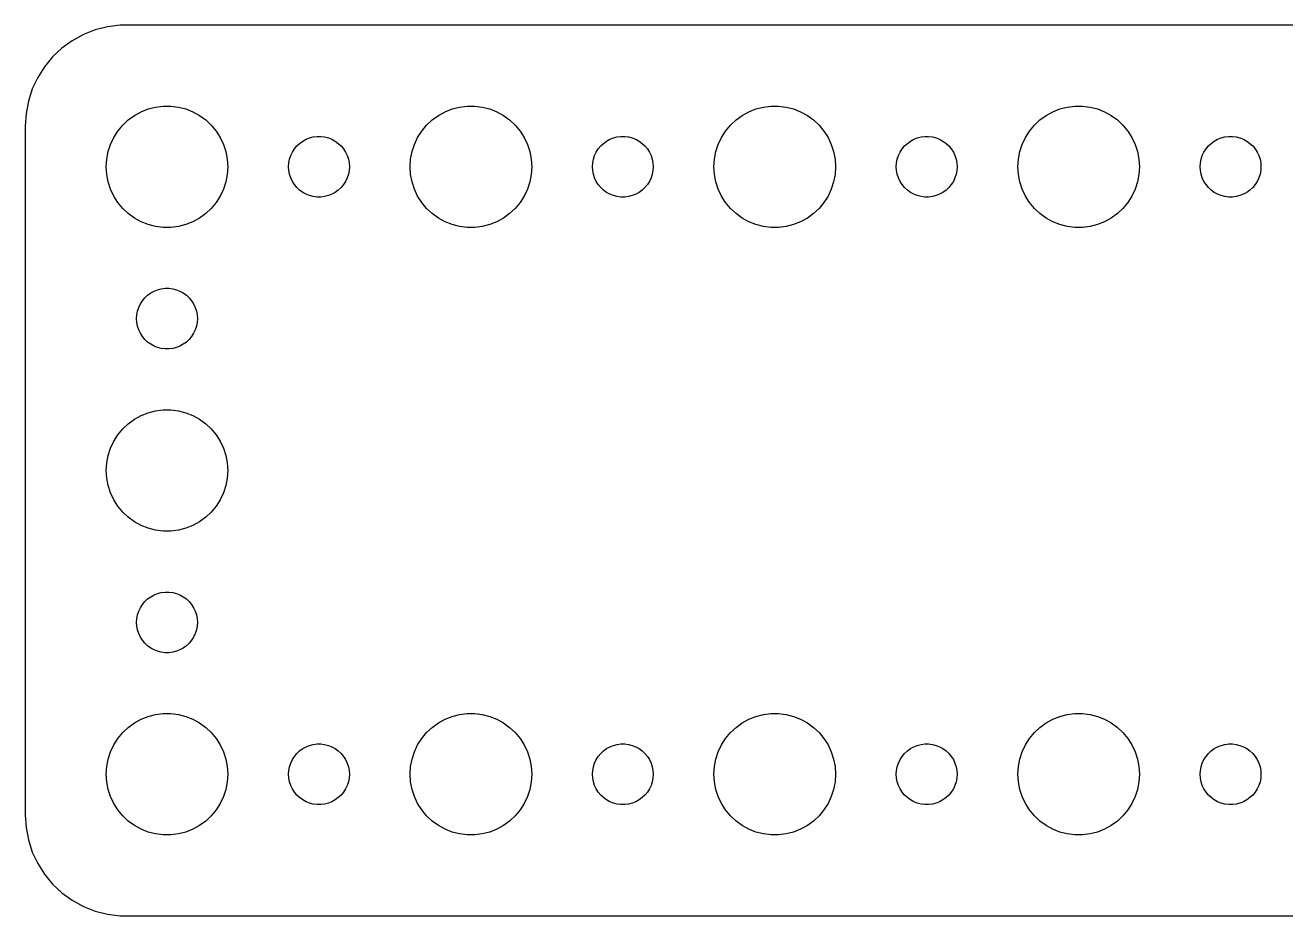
# Model space of a CAD drawing. Header units: metres. Extents: x -127 to 127, y -22 to 22.
# Drawn here: x -127 to -64.8, y -22 to 22 of the extents above; entities that cross this region are included whole.
import ezdxf

# ---------------------------------------------------------------- set-up
doc = ezdxf.new("R2010")
doc.units = ezdxf.units.M

msp = doc.modelspace()

# ---------------------------------------------------------------- linework, layer by layer
for p, q in [((-122.937, 21.9114), (-123.545, 21.7553)), ((-122.314, 21.9901), (-122.937, 21.9114)), ((122.314, 21.9901), (-122.314, 21.9901)), ((-124.679, 21.2216), (-125.187, 20.8526)), ((-124.129, 21.5241), (-124.679, 21.2216)), ((-123.545, 21.7553), (-124.129, 21.5241)), ((-125.187, 20.8526), (-125.645, 20.4227)), ((-126.045, 19.9389), (-126.382, 19.4088)), ((-125.645, 20.4227), (-126.045, 19.9389)), ((-126.382, 19.4088), (-126.649, 18.8406)), ((-126.649, 18.8406), (-126.843, 18.2434)), ((-126.843, 18.2434), (-126.961, 17.6267)), ((-126.961, 17.6267), (-127, 17)), ((-121.912, 17.3115), (-121.607, 17.533)), ((-121.607, 17.533), (-121.277, 17.7145)), ((-121.277, 17.7145), (-120.927, 17.8532)), ((-120.927, 17.8532), (-120.562, 17.9469)), ((-120.562, 17.9469), (-120.188, 17.9941)), ((-120.188, 17.9941), (-119.812, 17.9941)), ((-119.812, 17.9941), (-119.438, 17.9469)), ((-119.438, 17.9469), (-119.073, 17.8532)), ((-119.073, 17.8532), (-118.723, 17.7145)), ((-118.723, 17.7145), (-118.393, 17.533)), ((-118.393, 17.533), (-118.088, 17.3115)), ((-106.912, 17.3115), (-106.607, 17.533)), ((-106.607, 17.533), (-106.277, 17.7145)), ((-106.277, 17.7145), (-105.927, 17.8532)), ((-105.927, 17.8532), (-105.562, 17.9469)), ((-105.562, 17.9469), (-105.188, 17.9941)), ((-105.188, 17.9941), (-104.812, 17.9941)), ((-104.812, 17.9941), (-104.438, 17.9469)), ((-104.438, 17.9469), (-104.073, 17.8532)), ((-104.073, 17.8532), (-103.723, 17.7145)), ((-103.723, 17.7145), (-103.393, 17.533)), ((-103.393, 17.533), (-103.088, 17.3115)), ((-91.9123, 17.3115), (-91.6075, 17.533)), ((-91.6075, 17.533), (-91.2773, 17.7145)), ((-91.2773, 17.7145), (-90.927, 17.8532)), ((-90.927, 17.8532), (-90.5621, 17.9469)), ((-90.5621, 17.9469), (-90.1884, 17.9941)), ((-90.1884, 17.9941), (-89.8116, 17.9941)), ((-89.8116, 17.9941), (-89.4379, 17.9469)), ((-89.4379, 17.9469), (-89.073, 17.8532)), ((-89.073, 17.8532), (-88.7227, 17.7145)), ((-88.7227, 17.7145), (-88.3925, 17.533)), ((-88.3925, 17.533), (-88.0877, 17.3115)), ((-76.9123, 17.3115), (-76.6075, 17.533)), ((-76.6075, 17.533), (-76.2773, 17.7145)), ((-76.2773, 17.7145), (-75.927, 17.8532)), ((-75.927, 17.8532), (-75.5621, 17.9469)), ((-75.5621, 17.9469), (-75.1884, 17.9941)), ((-75.1884, 17.9941), (-74.8116, 17.9941)), ((-74.8116, 17.9941), (-74.4379, 17.9469)), ((-74.4379, 17.9469), (-74.073, 17.8532)), ((-74.073, 17.8532), (-73.7227, 17.7145)), ((-73.7227, 17.7145), (-73.3925, 17.533)), ((-73.3925, 17.533), (-73.0877, 17.3115)), ((-127, 17), (-127, -17)), ((-122.427, 16.7634), (-122.187, 17.0536)), ((-122.187, 17.0536), (-121.912, 17.3115)), ((-118.088, 17.3115), (-117.813, 17.0536)), ((-117.813, 17.0536), (-117.573, 16.7634)), ((-107.427, 16.7634), (-107.187, 17.0536)), ((-107.187, 17.0536), (-106.912, 17.3115)), ((-103.088, 17.3115), (-102.813, 17.0536)), ((-102.813, 17.0536), (-102.573, 16.7634)), ((-92.427, 16.7634), (-92.1869, 17.0536)), ((-92.1869, 17.0536), (-91.9123, 17.3115)), ((-88.0877, 17.3115), (-87.8131, 17.0536)), ((-87.8131, 17.0536), (-87.573, 16.7634)), ((-77.427, 16.7634), (-77.1869, 17.0536)), ((-77.1869, 17.0536), (-76.9123, 17.3115)), ((-73.0877, 17.3115), (-72.8131, 17.0536)), ((-72.8131, 17.0536), (-72.573, 16.7634)), ((-122.789, 16.1044), (-122.629, 16.4453)), ((-122.629, 16.4453), (-122.427, 16.7634)), ((-117.573, 16.7634), (-117.371, 16.4453)), ((-117.371, 16.4453), (-117.211, 16.1044)), ((-113.456, 16.1558), (-113.304, 16.2665)), ((-113.304, 16.2665), (-113.139, 16.3572)), ((-113.139, 16.3572), (-112.964, 16.4266)), ((-112.964, 16.4266), (-112.781, 16.4734)), ((-112.781, 16.4734), (-112.594, 16.497)), ((-112.594, 16.497), (-112.406, 16.497)), ((-112.406, 16.497), (-112.219, 16.4734)), ((-112.219, 16.4734), (-112.036, 16.4266)), ((-112.036, 16.4266), (-111.861, 16.3572)), ((-111.861, 16.3572), (-111.696, 16.2665)), ((-111.696, 16.2665), (-111.544, 16.1558)), ((-107.789, 16.1044), (-107.629, 16.4453)), ((-107.629, 16.4453), (-107.427, 16.7634)), ((-102.573, 16.7634), (-102.371, 16.4453)), ((-102.371, 16.4453), (-102.211, 16.1044)), ((-98.4561, 16.1558), (-98.3037, 16.2665)), ((-98.3037, 16.2665), (-98.1387, 16.3572)), ((-98.1387, 16.3572), (-97.9635, 16.4266)), ((-97.9635, 16.4266), (-97.7811, 16.4734)), ((-97.7811, 16.4734), (-97.5942, 16.497)), ((-97.5942, 16.497), (-97.4058, 16.497)), ((-97.4058, 16.497), (-97.2189, 16.4734)), ((-97.2189, 16.4734), (-97.0365, 16.4266)), ((-97.0365, 16.4266), (-96.8613, 16.3572)), ((-96.8613, 16.3572), (-96.6963, 16.2665)), ((-96.6963, 16.2665), (-96.5439, 16.1558)), ((-92.7893, 16.1044), (-92.6289, 16.4453)), ((-92.6289, 16.4453), (-92.427, 16.7634)), ((-87.573, 16.7634), (-87.3711, 16.4453)), ((-87.3711, 16.4453), (-87.2107, 16.1044)), ((-83.4561, 16.1558), (-83.3037, 16.2665)), ((-83.3037, 16.2665), (-83.1387, 16.3572)), ((-83.1387, 16.3572), (-82.9635, 16.4266)), ((-82.9635, 16.4266), (-82.7811, 16.4734)), ((-82.7811, 16.4734), (-82.5942, 16.497)), ((-82.5942, 16.497), (-82.4058, 16.497)), ((-82.4058, 16.497), (-82.2189, 16.4734)), ((-82.2189, 16.4734), (-82.0365, 16.4266)), ((-82.0365, 16.4266), (-81.8613, 16.3572)), ((-81.8613, 16.3572), (-81.6963, 16.2665)), ((-81.6963, 16.2665), (-81.5439, 16.1558)), ((-77.7893, 16.1044), (-77.6289, 16.4453)), ((-77.6289, 16.4453), (-77.427, 16.7634)), ((-72.573, 16.7634), (-72.3711, 16.4453)), ((-72.3711, 16.4453), (-72.2107, 16.1044)), ((-68.4561, 16.1558), (-68.3037, 16.2665)), ((-68.3037, 16.2665), (-68.1387, 16.3572)), ((-68.1387, 16.3572), (-67.9635, 16.4266)), ((-67.9635, 16.4266), (-67.7811, 16.4734)), ((-67.7811, 16.4734), (-67.5942, 16.497)), ((-67.5942, 16.497), (-67.4058, 16.497)), ((-67.4058, 16.497), (-67.2189, 16.4734)), ((-67.2189, 16.4734), (-67.0365, 16.4266)), ((-67.0365, 16.4266), (-66.8613, 16.3572)), ((-66.8613, 16.3572), (-66.6963, 16.2665)), ((-66.6963, 16.2665), (-66.5439, 16.1558)), ((-122.976, 15.376), (-122.906, 15.7461)), ((-122.906, 15.7461), (-122.789, 16.1044)), ((-117.211, 16.1044), (-117.094, 15.7461)), ((-117.094, 15.7461), (-117.024, 15.376)), ((-113.895, 15.5522), (-113.814, 15.7226)), ((-113.814, 15.7226), (-113.714, 15.8817)), ((-113.714, 15.8817), (-113.593, 16.0268)), ((-113.593, 16.0268), (-113.456, 16.1558)), ((-111.544, 16.1558), (-111.407, 16.0268)), ((-111.407, 16.0268), (-111.286, 15.8817)), ((-111.286, 15.8817), (-111.186, 15.7226)), ((-111.186, 15.7226), (-111.105, 15.5522)), ((-107.976, 15.376), (-107.906, 15.7461)), ((-107.906, 15.7461), (-107.789, 16.1044)), ((-102.211, 16.1044), (-102.094, 15.7461)), ((-102.094, 15.7461), (-102.024, 15.376)), ((-98.8947, 15.5522), (-98.8145, 15.7226)), ((-98.8145, 15.7226), (-98.7135, 15.8817)), ((-98.7135, 15.8817), (-98.5934, 16.0268)), ((-98.5934, 16.0268), (-98.4561, 16.1558)), ((-96.5439, 16.1558), (-96.4065, 16.0268)), ((-96.4065, 16.0268), (-96.2865, 15.8817)), ((-96.2865, 15.8817), (-96.1855, 15.7226)), ((-96.1855, 15.7226), (-96.1053, 15.5522)), ((-92.9763, 15.376), (-92.9057, 15.7461)), ((-92.9057, 15.7461), (-92.7893, 16.1044)), ((-87.2107, 16.1044), (-87.0943, 15.7461)), ((-87.0943, 15.7461), (-87.0237, 15.376)), ((-83.8947, 15.5522), (-83.8145, 15.7226)), ((-83.8145, 15.7226), (-83.7135, 15.8817)), ((-83.7135, 15.8817), (-83.5934, 16.0268)), ((-83.5934, 16.0268), (-83.4561, 16.1558)), ((-81.5439, 16.1558), (-81.4065, 16.0268)), ((-81.4065, 16.0268), (-81.2865, 15.8817)), ((-81.2865, 15.8817), (-81.1855, 15.7226)), ((-81.1855, 15.7226), (-81.1053, 15.5522)), ((-77.9763, 15.376), (-77.9057, 15.7461)), ((-77.9057, 15.7461), (-77.7893, 16.1044)), ((-72.2107, 16.1044), (-72.0943, 15.7461)), ((-72.0943, 15.7461), (-72.0237, 15.376)), ((-68.8947, 15.5522), (-68.8145, 15.7226)), ((-68.8145, 15.7226), (-68.7135, 15.8817)), ((-68.7135, 15.8817), (-68.5934, 16.0268)), ((-68.5934, 16.0268), (-68.4561, 16.1558)), ((-66.5439, 16.1558), (-66.4065, 16.0268)), ((-66.4065, 16.0268), (-66.2865, 15.8817)), ((-66.2865, 15.8817), (-66.1855, 15.7226)), ((-66.1855, 15.7226), (-66.1053, 15.5522)), ((-123, 15), (-122.976, 15.376)), ((-122.976, 14.624), (-123, 15)), ((-117.024, 15.376), (-117, 15)), ((-117, 15), (-117.024, 14.624)), ((-114, 15), (-113.988, 15.188)), ((-113.988, 14.812), (-114, 15)), ((-113.988, 15.188), (-113.953, 15.373)), ((-113.953, 15.373), (-113.895, 15.5522)), ((-111.105, 15.5522), (-111.047, 15.373)), ((-111.047, 15.373), (-111.012, 15.188)), ((-111.012, 15.188), (-111, 15)), ((-111, 15), (-111.012, 14.812)), ((-108, 15), (-107.976, 15.376)), ((-107.976, 14.624), (-108, 15)), ((-102.024, 15.376), (-102, 15)), ((-102, 15), (-102.024, 14.624)), ((-99, 15), (-98.9882, 15.188)), ((-98.9882, 14.812), (-99, 15)), ((-98.9882, 15.188), (-98.9529, 15.373)), ((-98.9529, 15.373), (-98.8947, 15.5522)), ((-96.1053, 15.5522), (-96.0471, 15.373)), ((-96.0471, 15.373), (-96.0118, 15.188)), ((-96.0118, 15.188), (-96, 15)), ((-96, 15), (-96.0118, 14.812)), ((-93, 15), (-92.9763, 15.376)), ((-92.9763, 14.624), (-93, 15)), ((-87.0237, 15.376), (-87, 15)), ((-87, 15), (-87.0237, 14.624)), ((-84, 15), (-83.9882, 15.188)), ((-83.9882, 14.812), (-84, 15)), ((-83.9882, 15.188), (-83.9529, 15.373)), ((-83.9529, 15.373), (-83.8947, 15.5522)), ((-81.1053, 15.5522), (-81.0471, 15.373)), ((-81.0471, 15.373), (-81.0118, 15.188)), ((-81.0118, 15.188), (-81, 15)), ((-81, 15), (-81.0118, 14.812)), ((-78, 15), (-77.9763, 15.376)), ((-77.9763, 14.624), (-78, 15)), ((-72.0237, 15.376), (-72, 15)), ((-72, 15), (-72.0237, 14.624)), ((-69, 15), (-68.9882, 15.188)), ((-68.9882, 14.812), (-69, 15)), ((-68.9882, 15.188), (-68.9529, 15.373)), ((-68.9529, 15.373), (-68.8947, 15.5522)), ((-66.1053, 15.5522), (-66.0471, 15.373)), ((-66.0471, 15.373), (-66.0118, 15.188)), ((-66.0118, 15.188), (-66, 15)), ((-66, 15), (-66.0118, 14.812)), ((-122.906, 14.2539), (-122.976, 14.624)), ((-117.024, 14.624), (-117.094, 14.2539)), ((-113.953, 14.627), (-113.988, 14.812)), ((-113.895, 14.4478), (-113.953, 14.627)), ((-113.814, 14.2774), (-113.895, 14.4478)), ((-111.105, 14.4478), (-111.186, 14.2774)), ((-111.047, 14.627), (-111.105, 14.4478)), ((-111.012, 14.812), (-111.047, 14.627)), ((-107.906, 14.2539), (-107.976, 14.624)), ((-102.024, 14.624), (-102.094, 14.2539)), ((-98.9529, 14.627), (-98.9882, 14.812)), ((-98.8947, 14.4478), (-98.9529, 14.627)), ((-98.8145, 14.2774), (-98.8947, 14.4478)), ((-96.1053, 14.4478), (-96.1855, 14.2774)), ((-96.0471, 14.627), (-96.1053, 14.4478)), ((-96.0118, 14.812), (-96.0471, 14.627)), ((-92.9057, 14.2539), (-92.9763, 14.624)), ((-87.0237, 14.624), (-87.0943, 14.2539)), ((-83.9529, 14.627), (-83.9882, 14.812)), ((-83.8947, 14.4478), (-83.9529, 14.627)), ((-83.8145, 14.2774), (-83.8947, 14.4478)), ((-81.1053, 14.4478), (-81.1855, 14.2774)), ((-81.0471, 14.627), (-81.1053, 14.4478)), ((-81.0118, 14.812), (-81.0471, 14.627)), ((-77.9057, 14.2539), (-77.9763, 14.624)), ((-72.0237, 14.624), (-72.0943, 14.2539)), ((-68.9529, 14.627), (-68.9882, 14.812)), ((-68.8947, 14.4478), (-68.9529, 14.627)), ((-68.8145, 14.2774), (-68.8947, 14.4478)), ((-66.1053, 14.4478), (-66.1855, 14.2774)), ((-66.0471, 14.627), (-66.1053, 14.4478)), ((-66.0118, 14.812), (-66.0471, 14.627)), ((-122.789, 13.8956), (-122.906, 14.2539)), ((-122.629, 13.5547), (-122.789, 13.8956)), ((-117.211, 13.8956), (-117.371, 13.5547)), ((-117.094, 14.2539), (-117.211, 13.8956)), ((-113.714, 14.1183), (-113.814, 14.2774)), ((-113.593, 13.9732), (-113.714, 14.1183)), ((-113.456, 13.8442), (-113.593, 13.9732)), ((-113.304, 13.7335), (-113.456, 13.8442)), ((-113.139, 13.6427), (-113.304, 13.7335)), ((-111.696, 13.7335), (-111.861, 13.6427)), ((-111.544, 13.8442), (-111.696, 13.7335)), ((-111.407, 13.9732), (-111.544, 13.8442)), ((-111.286, 14.1183), (-111.407, 13.9732)), ((-111.186, 14.2774), (-111.286, 14.1183)), ((-107.789, 13.8956), (-107.906, 14.2539)), ((-107.629, 13.5547), (-107.789, 13.8956)), ((-102.211, 13.8956), (-102.371, 13.5547)), ((-102.094, 14.2539), (-102.211, 13.8956)), ((-98.7135, 14.1183), (-98.8145, 14.2774)), ((-98.5934, 13.9732), (-98.7135, 14.1183)), ((-98.4561, 13.8442), (-98.5934, 13.9732)), ((-98.3037, 13.7335), (-98.4561, 13.8442)), ((-98.1387, 13.6427), (-98.3037, 13.7335)), ((-96.6963, 13.7335), (-96.8613, 13.6427)), ((-96.5439, 13.8442), (-96.6963, 13.7335)), ((-96.4065, 13.9732), (-96.5439, 13.8442)), ((-96.2865, 14.1183), (-96.4065, 13.9732)), ((-96.1855, 14.2774), (-96.2865, 14.1183)), ((-92.7893, 13.8956), (-92.9057, 14.2539)), ((-92.6289, 13.5547), (-92.7893, 13.8956)), ((-87.2107, 13.8956), (-87.3711, 13.5547)), ((-87.0943, 14.2539), (-87.2107, 13.8956)), ((-83.7135, 14.1183), (-83.8145, 14.2774)), ((-83.5934, 13.9732), (-83.7135, 14.1183)), ((-83.4561, 13.8442), (-83.5934, 13.9732)), ((-83.3037, 13.7335), (-83.4561, 13.8442)), ((-83.1387, 13.6427), (-83.3037, 13.7335)), ((-81.6963, 13.7335), (-81.8613, 13.6427)), ((-81.5439, 13.8442), (-81.6963, 13.7335)), ((-81.4065, 13.9732), (-81.5439, 13.8442)), ((-81.2865, 14.1183), (-81.4065, 13.9732)), ((-81.1855, 14.2774), (-81.2865, 14.1183)), ((-77.7893, 13.8956), (-77.9057, 14.2539)), ((-77.6289, 13.5547), (-77.7893, 13.8956)), ((-72.2107, 13.8956), (-72.3711, 13.5547)), ((-72.0943, 14.2539), (-72.2107, 13.8956)), ((-68.7135, 14.1183), (-68.8145, 14.2774)), ((-68.5934, 13.9732), (-68.7135, 14.1183)), ((-68.4561, 13.8442), (-68.5934, 13.9732)), ((-68.3037, 13.7335), (-68.4561, 13.8442)), ((-68.1387, 13.6427), (-68.3037, 13.7335)), ((-66.6963, 13.7335), (-66.8613, 13.6427)), ((-66.5439, 13.8442), (-66.6963, 13.7335)), ((-66.4065, 13.9732), (-66.5439, 13.8442)), ((-66.2865, 14.1183), (-66.4065, 13.9732)), ((-66.1855, 14.2774), (-66.2865, 14.1183)), ((-122.427, 13.2366), (-122.629, 13.5547)), ((-122.187, 12.9464), (-122.427, 13.2366)), ((-117.573, 13.2366), (-117.813, 12.9464)), ((-117.371, 13.5547), (-117.573, 13.2366)), ((-112.964, 13.5734), (-113.139, 13.6427)), ((-112.781, 13.5266), (-112.964, 13.5734)), ((-112.594, 13.5029), (-112.781, 13.5266)), ((-112.406, 13.5029), (-112.594, 13.5029)), ((-112.219, 13.5266), (-112.406, 13.5029)), ((-112.036, 13.5734), (-112.219, 13.5266)), ((-111.861, 13.6427), (-112.036, 13.5734)), ((-107.427, 13.2366), (-107.629, 13.5547)), ((-107.187, 12.9464), (-107.427, 13.2366)), ((-102.573, 13.2366), (-102.813, 12.9464)), ((-102.371, 13.5547), (-102.573, 13.2366)), ((-97.9635, 13.5734), (-98.1387, 13.6427)), ((-97.7811, 13.5266), (-97.9635, 13.5734)), ((-97.5942, 13.5029), (-97.7811, 13.5266)), ((-97.4058, 13.5029), (-97.5942, 13.5029)), ((-97.2189, 13.5266), (-97.4058, 13.5029)), ((-97.0365, 13.5734), (-97.2189, 13.5266)), ((-96.8613, 13.6427), (-97.0365, 13.5734)), ((-92.427, 13.2366), (-92.6289, 13.5547)), ((-92.1869, 12.9464), (-92.427, 13.2366)), ((-87.573, 13.2366), (-87.8131, 12.9464)), ((-87.3711, 13.5547), (-87.573, 13.2366)), ((-82.9635, 13.5734), (-83.1387, 13.6427)), ((-82.7811, 13.5266), (-82.9635, 13.5734)), ((-82.5942, 13.5029), (-82.7811, 13.5266)), ((-82.4058, 13.5029), (-82.5942, 13.5029)), ((-82.2189, 13.5266), (-82.4058, 13.5029)), ((-82.0365, 13.5734), (-82.2189, 13.5266)), ((-81.8613, 13.6427), (-82.0365, 13.5734)), ((-77.427, 13.2366), (-77.6289, 13.5547)), ((-77.1869, 12.9464), (-77.427, 13.2366)), ((-72.573, 13.2366), (-72.8131, 12.9464)), ((-72.3711, 13.5547), (-72.573, 13.2366)), ((-67.9635, 13.5734), (-68.1387, 13.6427)), ((-67.7811, 13.5266), (-67.9635, 13.5734)), ((-67.5942, 13.5029), (-67.7811, 13.5266)), ((-67.4058, 13.5029), (-67.5942, 13.5029)), ((-67.2189, 13.5266), (-67.4058, 13.5029)), ((-67.0365, 13.5734), (-67.2189, 13.5266)), ((-66.8613, 13.6427), (-67.0365, 13.5734)), ((-121.912, 12.6884), (-122.187, 12.9464)), ((-121.607, 12.467), (-121.912, 12.6884)), ((-121.277, 12.2855), (-121.607, 12.467)), ((-118.393, 12.467), (-118.723, 12.2855)), ((-118.088, 12.6884), (-118.393, 12.467)), ((-117.813, 12.9464), (-118.088, 12.6884)), ((-106.912, 12.6884), (-107.187, 12.9464)), ((-106.607, 12.467), (-106.912, 12.6884)), ((-106.277, 12.2855), (-106.607, 12.467)), ((-103.393, 12.467), (-103.723, 12.2855)), ((-103.088, 12.6884), (-103.393, 12.467)), ((-102.813, 12.9464), (-103.088, 12.6884)), ((-91.9123, 12.6884), (-92.1869, 12.9464)), ((-91.6075, 12.467), (-91.9123, 12.6884)), ((-91.2773, 12.2855), (-91.6075, 12.467)), ((-88.3925, 12.467), (-88.7227, 12.2855)), ((-88.0877, 12.6884), (-88.3925, 12.467)), ((-87.8131, 12.9464), (-88.0877, 12.6884)), ((-76.9123, 12.6884), (-77.1869, 12.9464)), ((-76.6075, 12.467), (-76.9123, 12.6884)), ((-76.2773, 12.2855), (-76.6075, 12.467)), ((-73.3925, 12.467), (-73.7227, 12.2855)), ((-73.0877, 12.6884), (-73.3925, 12.467)), ((-72.8131, 12.9464), (-73.0877, 12.6884)), ((-120.927, 12.1468), (-121.277, 12.2855)), ((-120.562, 12.0531), (-120.927, 12.1468)), ((-120.188, 12.0059), (-120.562, 12.0531)), ((-119.812, 12.0059), (-120.188, 12.0059)), ((-119.438, 12.0531), (-119.812, 12.0059)), ((-119.073, 12.1468), (-119.438, 12.0531)), ((-118.723, 12.2855), (-119.073, 12.1468)), ((-105.927, 12.1468), (-106.277, 12.2855)), ((-105.562, 12.0531), (-105.927, 12.1468)), ((-105.188, 12.0059), (-105.562, 12.0531)), ((-104.812, 12.0059), (-105.188, 12.0059)), ((-104.438, 12.0531), (-104.812, 12.0059)), ((-104.073, 12.1468), (-104.438, 12.0531)), ((-103.723, 12.2855), (-104.073, 12.1468)), ((-90.927, 12.1468), (-91.2773, 12.2855)), ((-90.5621, 12.0531), (-90.927, 12.1468)), ((-90.1884, 12.0059), (-90.5621, 12.0531)), ((-89.8116, 12.0059), (-90.1884, 12.0059)), ((-89.4379, 12.0531), (-89.8116, 12.0059)), ((-89.073, 12.1468), (-89.4379, 12.0531)), ((-88.7227, 12.2855), (-89.073, 12.1468)), ((-75.927, 12.1468), (-76.2773, 12.2855)), ((-75.5621, 12.0531), (-75.927, 12.1468)), ((-75.1884, 12.0059), (-75.5621, 12.0531)), ((-74.8116, 12.0059), (-75.1884, 12.0059)), ((-74.4379, 12.0531), (-74.8116, 12.0059)), ((-74.073, 12.1468), (-74.4379, 12.0531)), ((-73.7227, 12.2855), (-74.073, 12.1468)), ((-120.956, 8.65576), (-120.804, 8.76648)), ((-120.804, 8.76648), (-120.639, 8.85724)), ((-120.639, 8.85724), (-120.464, 8.92657)), ((-120.464, 8.92657), (-120.281, 8.97342)), ((-120.281, 8.97342), (-120.094, 8.99704)), ((-120.094, 8.99704), (-119.906, 8.99704)), ((-119.906, 8.99704), (-119.719, 8.97342)), ((-119.719, 8.97342), (-119.536, 8.92657)), ((-119.536, 8.92657), (-119.361, 8.85724)), ((-119.361, 8.85724), (-119.196, 8.76648)), ((-119.196, 8.76648), (-119.044, 8.65576)), ((-121.395, 8.05219), (-121.314, 8.22263)), ((-121.314, 8.22263), (-121.214, 8.38167)), ((-121.214, 8.38167), (-121.093, 8.52681)), ((-121.093, 8.52681), (-120.956, 8.65576)), ((-119.044, 8.65576), (-118.907, 8.52681)), ((-118.907, 8.52681), (-118.786, 8.38167)), ((-118.786, 8.38167), (-118.686, 8.22263)), ((-118.686, 8.22263), (-118.605, 8.05219)), ((-121.5, 7.5), (-121.488, 7.68799)), ((-121.488, 7.312), (-121.5, 7.5)), ((-121.488, 7.68799), (-121.453, 7.87303)), ((-121.453, 7.87303), (-121.395, 8.05219)), ((-118.605, 8.05219), (-118.547, 7.87303)), ((-118.547, 7.87303), (-118.512, 7.68799)), ((-118.512, 7.68799), (-118.5, 7.5)), ((-118.5, 7.5), (-118.512, 7.312)), ((-121.453, 7.12695), (-121.488, 7.312)), ((-121.395, 6.9478), (-121.453, 7.12695)), ((-121.314, 6.77736), (-121.395, 6.9478)), ((-118.605, 6.9478), (-118.686, 6.77736)), ((-118.547, 7.12695), (-118.605, 6.9478)), ((-118.512, 7.312), (-118.547, 7.12695)), ((-121.214, 6.61832), (-121.314, 6.77736)), ((-121.093, 6.47318), (-121.214, 6.61832)), ((-120.956, 6.34422), (-121.093, 6.47318)), ((-120.804, 6.23351), (-120.956, 6.34422)), ((-120.639, 6.14275), (-120.804, 6.23351)), ((-119.196, 6.23351), (-119.361, 6.14275)), ((-119.044, 6.34422), (-119.196, 6.23351)), ((-118.907, 6.47318), (-119.044, 6.34422)), ((-118.786, 6.61832), (-118.907, 6.47318)), ((-118.686, 6.77736), (-118.786, 6.61832)), ((-120.464, 6.07341), (-120.639, 6.14275)), ((-120.281, 6.02657), (-120.464, 6.07341)), ((-120.094, 6.00294), (-120.281, 6.02657)), ((-119.906, 6.00294), (-120.094, 6.00294)), ((-119.719, 6.02657), (-119.906, 6.00294)), ((-119.536, 6.07341), (-119.719, 6.02657)), ((-119.361, 6.14275), (-119.536, 6.07341)), ((-121.912, 2.31154), (-121.607, 2.53297)), ((-121.607, 2.53297), (-121.277, 2.71448)), ((-121.277, 2.71448), (-120.927, 2.85316)), ((-120.927, 2.85316), (-120.562, 2.94685)), ((-120.562, 2.94685), (-120.188, 2.99408)), ((-120.188, 2.99408), (-119.812, 2.99408)), ((-119.812, 2.99408), (-119.438, 2.94685)), ((-119.438, 2.94685), (-119.073, 2.85316)), ((-119.073, 2.85316), (-118.723, 2.71448)), ((-118.723, 2.71448), (-118.393, 2.53297)), ((-118.393, 2.53297), (-118.088, 2.31154)), ((-122.427, 1.76335), (-122.187, 2.05363)), ((-122.187, 2.05363), (-121.912, 2.31154)), ((-118.088, 2.31154), (-117.813, 2.05363)), ((-117.813, 2.05363), (-117.573, 1.76335)), ((-122.789, 1.10437), (-122.629, 1.44525)), ((-122.629, 1.44525), (-122.427, 1.76335)), ((-117.573, 1.76335), (-117.371, 1.44525)), ((-117.371, 1.44525), (-117.211, 1.10437)), ((-122.976, 0.37599), (-122.906, 0.74606)), ((-122.906, 0.74606), (-122.789, 1.10437)), ((-117.211, 1.10437), (-117.094, 0.74606)), ((-117.094, 0.74606), (-117.024, 0.37599)), ((-123, 0), (-122.976, 0.37599)), ((-122.976, -0.37599), (-123, 0)), ((-117.024, 0.37599), (-117, 0)), ((-117, 0), (-117.024, -0.37599)), ((-122.906, -0.74606), (-122.976, -0.37599)), ((-117.024, -0.37599), (-117.094, -0.74606)), ((-122.789, -1.10437), (-122.906, -0.74606)), ((-122.629, -1.44525), (-122.789, -1.10437)), ((-117.211, -1.10437), (-117.371, -1.44525)), ((-117.094, -0.74606), (-117.211, -1.10437)), ((-122.427, -1.76335), (-122.629, -1.44525)), ((-122.187, -2.05363), (-122.427, -1.76335)), ((-117.573, -1.76335), (-117.813, -2.05363)), ((-117.371, -1.44525), (-117.573, -1.76335)), ((-121.912, -2.31154), (-122.187, -2.05363)), ((-121.607, -2.53297), (-121.912, -2.31154)), ((-118.088, -2.31154), (-118.393, -2.53297)), ((-117.813, -2.05363), (-118.088, -2.31154)), ((-121.277, -2.71448), (-121.607, -2.53297)), ((-120.927, -2.85316), (-121.277, -2.71448)), ((-120.562, -2.94685), (-120.927, -2.85316)), ((-120.188, -2.99408), (-120.562, -2.94685)), ((-119.812, -2.99408), (-120.188, -2.99408)), ((-119.438, -2.94685), (-119.812, -2.99408)), ((-119.073, -2.85316), (-119.438, -2.94685)), ((-118.723, -2.71448), (-119.073, -2.85316)), ((-118.393, -2.53297), (-118.723, -2.71448)), ((-120.804, -6.23351), (-120.639, -6.14275)), ((-120.639, -6.14275), (-120.464, -6.07341)), ((-120.464, -6.07341), (-120.281, -6.02657)), ((-120.281, -6.02657), (-120.094, -6.00294)), ((-120.094, -6.00294), (-119.906, -6.00294)), ((-119.906, -6.00294), (-119.719, -6.02657)), ((-119.719, -6.02657), (-119.536, -6.07341)), ((-119.536, -6.07341), (-119.361, -6.14275)), ((-119.361, -6.14275), (-119.196, -6.23351)), ((-121.395, -6.9478), (-121.314, -6.77736)), ((-121.314, -6.77736), (-121.214, -6.61832)), ((-121.214, -6.61832), (-121.093, -6.47318)), ((-121.093, -6.47318), (-120.956, -6.34422)), ((-120.956, -6.34422), (-120.804, -6.23351)), ((-119.196, -6.23351), (-119.044, -6.34422)), ((-119.044, -6.34422), (-118.907, -6.47318)), ((-118.907, -6.47318), (-118.786, -6.61832)), ((-118.786, -6.61832), (-118.686, -6.77736)), ((-118.686, -6.77736), (-118.605, -6.9478)), ((-121.5, -7.5), (-121.488, -7.312)), ((-121.488, -7.312), (-121.453, -7.12695)), ((-121.453, -7.12695), (-121.395, -6.9478)), ((-118.605, -6.9478), (-118.547, -7.12695)), ((-118.547, -7.12695), (-118.512, -7.312)), ((-118.512, -7.312), (-118.5, -7.5)), ((-121.488, -7.68799), (-121.5, -7.5)), ((-121.453, -7.87303), (-121.488, -7.68799)), ((-121.395, -8.05219), (-121.453, -7.87303)), ((-121.314, -8.22263), (-121.395, -8.05219)), ((-118.605, -8.05219), (-118.686, -8.22263)), ((-118.547, -7.87303), (-118.605, -8.05219)), ((-118.512, -7.68799), (-118.547, -7.87303)), ((-118.5, -7.5), (-118.512, -7.68799)), ((-121.214, -8.38167), (-121.314, -8.22263)), ((-121.093, -8.52681), (-121.214, -8.38167)), ((-120.956, -8.65576), (-121.093, -8.52681)), ((-120.804, -8.76648), (-120.956, -8.65576)), ((-119.044, -8.65576), (-119.196, -8.76648)), ((-118.907, -8.52681), (-119.044, -8.65576)), ((-118.786, -8.38167), (-118.907, -8.52681)), ((-118.686, -8.22263), (-118.786, -8.38167)), ((-120.639, -8.85724), (-120.804, -8.76648)), ((-120.464, -8.92657), (-120.639, -8.85724)), ((-120.281, -8.97342), (-120.464, -8.92657)), ((-120.094, -8.99704), (-120.281, -8.97342)), ((-119.906, -8.99704), (-120.094, -8.99704)), ((-119.719, -8.97342), (-119.906, -8.99704)), ((-119.536, -8.92657), (-119.719, -8.97342)), ((-119.361, -8.85724), (-119.536, -8.92657)), ((-119.196, -8.76648), (-119.361, -8.85724)), ((-121.607, -12.467), (-121.277, -12.2855)), ((-121.277, -12.2855), (-120.927, -12.1468)), ((-120.927, -12.1468), (-120.562, -12.0531)), ((-120.562, -12.0531), (-120.188, -12.0059)), ((-120.188, -12.0059), (-119.812, -12.0059)), ((-119.812, -12.0059), (-119.438, -12.0531)), ((-119.438, -12.0531), (-119.073, -12.1468)), ((-119.073, -12.1468), (-118.723, -12.2855)), ((-118.723, -12.2855), (-118.393, -12.467)), ((-106.607, -12.467), (-106.277, -12.2855)), ((-106.277, -12.2855), (-105.927, -12.1468)), ((-105.927, -12.1468), (-105.562, -12.0531)), ((-105.562, -12.0531), (-105.188, -12.0059)), ((-105.188, -12.0059), (-104.812, -12.0059)), ((-104.812, -12.0059), (-104.438, -12.0531)), ((-104.438, -12.0531), (-104.073, -12.1468)), ((-104.073, -12.1468), (-103.723, -12.2855)), ((-103.723, -12.2855), (-103.393, -12.467)), ((-91.6075, -12.467), (-91.2773, -12.2855)), ((-91.2773, -12.2855), (-90.927, -12.1468)), ((-90.927, -12.1468), (-90.5621, -12.0531)), ((-90.5621, -12.0531), (-90.1884, -12.0059)), ((-90.1884, -12.0059), (-89.8116, -12.0059)), ((-89.8116, -12.0059), (-89.4379, -12.0531)), ((-89.4379, -12.0531), (-89.073, -12.1468)), ((-89.073, -12.1468), (-88.7227, -12.2855)), ((-88.7227, -12.2855), (-88.3925, -12.467)), ((-76.6075, -12.467), (-76.2773, -12.2855)), ((-76.2773, -12.2855), (-75.927, -12.1468)), ((-75.927, -12.1468), (-75.5621, -12.0531)), ((-75.5621, -12.0531), (-75.1884, -12.0059)), ((-75.1884, -12.0059), (-74.8116, -12.0059)), ((-74.8116, -12.0059), (-74.4379, -12.0531)), ((-74.4379, -12.0531), (-74.073, -12.1468)), ((-74.073, -12.1468), (-73.7227, -12.2855)), ((-73.7227, -12.2855), (-73.3925, -12.467)), ((-122.427, -13.2366), (-122.187, -12.9464)), ((-122.187, -12.9464), (-121.912, -12.6884)), ((-121.912, -12.6884), (-121.607, -12.467)), ((-118.393, -12.467), (-118.088, -12.6884)), ((-118.088, -12.6884), (-117.813, -12.9464)), ((-117.813, -12.9464), (-117.573, -13.2366)), ((-107.427, -13.2366), (-107.187, -12.9464)), ((-107.187, -12.9464), (-106.912, -12.6884)), ((-106.912, -12.6884), (-106.607, -12.467)), ((-103.393, -12.467), (-103.088, -12.6884)), ((-103.088, -12.6884), (-102.813, -12.9464)), ((-102.813, -12.9464), (-102.573, -13.2366)), ((-92.427, -13.2366), (-92.1869, -12.9464)), ((-92.1869, -12.9464), (-91.9123, -12.6884)), ((-91.9123, -12.6884), (-91.6075, -12.467)), ((-88.3925, -12.467), (-88.0877, -12.6884)), ((-88.0877, -12.6884), (-87.8131, -12.9464)), ((-87.8131, -12.9464), (-87.573, -13.2366)), ((-77.427, -13.2366), (-77.1869, -12.9464)), ((-77.1869, -12.9464), (-76.9123, -12.6884)), ((-76.9123, -12.6884), (-76.6075, -12.467)), ((-73.3925, -12.467), (-73.0877, -12.6884)), ((-73.0877, -12.6884), (-72.8131, -12.9464)), ((-72.8131, -12.9464), (-72.573, -13.2366)), ((-122.789, -13.8956), (-122.629, -13.5547)), ((-122.629, -13.5547), (-122.427, -13.2366)), ((-117.573, -13.2366), (-117.371, -13.5547)), ((-117.371, -13.5547), (-117.211, -13.8956)), ((-113.304, -13.7335), (-113.139, -13.6427)), ((-113.139, -13.6427), (-112.964, -13.5734)), ((-112.964, -13.5734), (-112.781, -13.5266)), ((-112.781, -13.5266), (-112.594, -13.5029)), ((-112.594, -13.5029), (-112.406, -13.5029)), ((-112.406, -13.5029), (-112.219, -13.5266)), ((-112.219, -13.5266), (-112.036, -13.5734)), ((-112.036, -13.5734), (-111.861, -13.6427)), ((-111.861, -13.6427), (-111.696, -13.7335)), ((-107.789, -13.8956), (-107.629, -13.5547)), ((-107.629, -13.5547), (-107.427, -13.2366)), ((-102.573, -13.2366), (-102.371, -13.5547)), ((-102.371, -13.5547), (-102.211, -13.8956)), ((-98.3037, -13.7335), (-98.1387, -13.6427)), ((-98.1387, -13.6427), (-97.9635, -13.5734)), ((-97.9635, -13.5734), (-97.7811, -13.5266)), ((-97.7811, -13.5266), (-97.5942, -13.5029)), ((-97.5942, -13.5029), (-97.4058, -13.5029)), ((-97.4058, -13.5029), (-97.2189, -13.5266)), ((-97.2189, -13.5266), (-97.0365, -13.5734)), ((-97.0365, -13.5734), (-96.8613, -13.6427)), ((-96.8613, -13.6427), (-96.6963, -13.7335)), ((-92.7893, -13.8956), (-92.6289, -13.5547)), ((-92.6289, -13.5547), (-92.427, -13.2366)), ((-87.573, -13.2366), (-87.3711, -13.5547)), ((-87.3711, -13.5547), (-87.2107, -13.8956)), ((-83.3037, -13.7335), (-83.1387, -13.6427)), ((-83.1387, -13.6427), (-82.9635, -13.5734)), ((-82.9635, -13.5734), (-82.7811, -13.5266)), ((-82.7811, -13.5266), (-82.5942, -13.5029)), ((-82.5942, -13.5029), (-82.4058, -13.5029)), ((-82.4058, -13.5029), (-82.2189, -13.5266)), ((-82.2189, -13.5266), (-82.0365, -13.5734)), ((-82.0365, -13.5734), (-81.8613, -13.6427)), ((-81.8613, -13.6427), (-81.6963, -13.7335)), ((-77.7893, -13.8956), (-77.6289, -13.5547)), ((-77.6289, -13.5547), (-77.427, -13.2366)), ((-72.573, -13.2366), (-72.3711, -13.5547)), ((-72.3711, -13.5547), (-72.2107, -13.8956)), ((-68.3037, -13.7335), (-68.1387, -13.6427)), ((-68.1387, -13.6427), (-67.9635, -13.5734)), ((-67.9635, -13.5734), (-67.7811, -13.5266)), ((-67.7811, -13.5266), (-67.5942, -13.5029)), ((-67.5942, -13.5029), (-67.4058, -13.5029)), ((-67.4058, -13.5029), (-67.2189, -13.5266)), ((-67.2189, -13.5266), (-67.0365, -13.5734)), ((-67.0365, -13.5734), (-66.8613, -13.6427)), ((-66.8613, -13.6427), (-66.6963, -13.7335)), ((-122.976, -14.624), (-122.906, -14.2539)), ((-122.906, -14.2539), (-122.789, -13.8956)), ((-117.211, -13.8956), (-117.094, -14.2539)), ((-117.094, -14.2539), (-117.024, -14.624)), ((-113.895, -14.4478), (-113.814, -14.2774)), ((-113.814, -14.2774), (-113.714, -14.1183)), ((-113.714, -14.1183), (-113.593, -13.9732)), ((-113.593, -13.9732), (-113.456, -13.8442)), ((-113.456, -13.8442), (-113.304, -13.7335)), ((-111.696, -13.7335), (-111.544, -13.8442)), ((-111.544, -13.8442), (-111.407, -13.9732)), ((-111.407, -13.9732), (-111.286, -14.1183)), ((-111.286, -14.1183), (-111.186, -14.2774)), ((-111.186, -14.2774), (-111.105, -14.4478)), ((-107.976, -14.624), (-107.906, -14.2539)), ((-107.906, -14.2539), (-107.789, -13.8956)), ((-102.211, -13.8956), (-102.094, -14.2539)), ((-102.094, -14.2539), (-102.024, -14.624)), ((-98.8947, -14.4478), (-98.8145, -14.2774)), ((-98.8145, -14.2774), (-98.7135, -14.1183)), ((-98.7135, -14.1183), (-98.5934, -13.9732)), ((-98.5934, -13.9732), (-98.4561, -13.8442)), ((-98.4561, -13.8442), (-98.3037, -13.7335)), ((-96.6963, -13.7335), (-96.5439, -13.8442)), ((-96.5439, -13.8442), (-96.4065, -13.9732)), ((-96.4065, -13.9732), (-96.2865, -14.1183)), ((-96.2865, -14.1183), (-96.1855, -14.2774)), ((-96.1855, -14.2774), (-96.1053, -14.4478)), ((-92.9763, -14.624), (-92.9057, -14.2539)), ((-92.9057, -14.2539), (-92.7893, -13.8956)), ((-87.2107, -13.8956), (-87.0943, -14.2539)), ((-87.0943, -14.2539), (-87.0237, -14.624)), ((-83.8947, -14.4478), (-83.8145, -14.2774)), ((-83.8145, -14.2774), (-83.7135, -14.1183)), ((-83.7135, -14.1183), (-83.5934, -13.9732)), ((-83.5934, -13.9732), (-83.4561, -13.8442)), ((-83.4561, -13.8442), (-83.3037, -13.7335)), ((-81.6963, -13.7335), (-81.5439, -13.8442)), ((-81.5439, -13.8442), (-81.4065, -13.9732)), ((-81.4065, -13.9732), (-81.2865, -14.1183)), ((-81.2865, -14.1183), (-81.1855, -14.2774)), ((-81.1855, -14.2774), (-81.1053, -14.4478)), ((-77.9763, -14.624), (-77.9057, -14.2539)), ((-77.9057, -14.2539), (-77.7893, -13.8956)), ((-72.2107, -13.8956), (-72.0943, -14.2539)), ((-72.0943, -14.2539), (-72.0237, -14.624)), ((-68.8947, -14.4478), (-68.8145, -14.2774)), ((-68.8145, -14.2774), (-68.7135, -14.1183)), ((-68.7135, -14.1183), (-68.5934, -13.9732)), ((-68.5934, -13.9732), (-68.4561, -13.8442)), ((-68.4561, -13.8442), (-68.3037, -13.7335)), ((-66.6963, -13.7335), (-66.5439, -13.8442)), ((-66.5439, -13.8442), (-66.4065, -13.9732)), ((-66.4065, -13.9732), (-66.2865, -14.1183)), ((-66.2865, -14.1183), (-66.1855, -14.2774)), ((-66.1855, -14.2774), (-66.1053, -14.4478)), ((-123, -15), (-122.976, -14.624)), ((-117.024, -14.624), (-117, -15)), ((-114, -15), (-113.988, -14.812)), ((-113.988, -14.812), (-113.953, -14.627)), ((-113.953, -14.627), (-113.895, -14.4478)), ((-111.105, -14.4478), (-111.047, -14.627)), ((-111.047, -14.627), (-111.012, -14.812)), ((-111.012, -14.812), (-111, -15)), ((-108, -15), (-107.976, -14.624)), ((-102.024, -14.624), (-102, -15)), ((-99, -15), (-98.9882, -14.812)), ((-98.9882, -14.812), (-98.9529, -14.627)), ((-98.9529, -14.627), (-98.8947, -14.4478)), ((-96.1053, -14.4478), (-96.0471, -14.627)), ((-96.0471, -14.627), (-96.0118, -14.812)), ((-96.0118, -14.812), (-96, -15)), ((-93, -15), (-92.9763, -14.624)), ((-87.0237, -14.624), (-87, -15)), ((-84, -15), (-83.9882, -14.812)), ((-83.9882, -14.812), (-83.9529, -14.627)), ((-83.9529, -14.627), (-83.8947, -14.4478)), ((-81.1053, -14.4478), (-81.0471, -14.627)), ((-81.0471, -14.627), (-81.0118, -14.812)), ((-81.0118, -14.812), (-81, -15)), ((-78, -15), (-77.9763, -14.624)), ((-72.0237, -14.624), (-72, -15)), ((-69, -15), (-68.9882, -14.812)), ((-68.9882, -14.812), (-68.9529, -14.627)), ((-68.9529, -14.627), (-68.8947, -14.4478)), ((-66.1053, -14.4478), (-66.0471, -14.627)), ((-66.0471, -14.627), (-66.0118, -14.812)), ((-66.0118, -14.812), (-66, -15)), ((-122.976, -15.376), (-123, -15)), ((-122.906, -15.7461), (-122.976, -15.376)), ((-117.024, -15.376), (-117.094, -15.7461)), ((-117, -15), (-117.024, -15.376)), ((-113.988, -15.188), (-114, -15)), ((-113.953, -15.373), (-113.988, -15.188)), ((-113.895, -15.5522), (-113.953, -15.373)), ((-113.814, -15.7226), (-113.895, -15.5522)), ((-111.105, -15.5522), (-111.186, -15.7226)), ((-111.047, -15.373), (-111.105, -15.5522)), ((-111.012, -15.188), (-111.047, -15.373)), ((-111, -15), (-111.012, -15.188)), ((-107.976, -15.376), (-108, -15)), ((-107.906, -15.7461), (-107.976, -15.376)), ((-102.024, -15.376), (-102.094, -15.7461)), ((-102, -15), (-102.024, -15.376)), ((-98.9882, -15.188), (-99, -15)), ((-98.9529, -15.373), (-98.9882, -15.188)), ((-98.8947, -15.5522), (-98.9529, -15.373)), ((-98.8145, -15.7226), (-98.8947, -15.5522)), ((-96.1053, -15.5522), (-96.1855, -15.7226)), ((-96.0471, -15.373), (-96.1053, -15.5522)), ((-96.0118, -15.188), (-96.0471, -15.373)), ((-96, -15), (-96.0118, -15.188)), ((-92.9763, -15.376), (-93, -15)), ((-92.9057, -15.7461), (-92.9763, -15.376)), ((-87.0237, -15.376), (-87.0943, -15.7461)), ((-87, -15), (-87.0237, -15.376)), ((-83.9882, -15.188), (-84, -15)), ((-83.9529, -15.373), (-83.9882, -15.188)), ((-83.8947, -15.5522), (-83.9529, -15.373)), ((-83.8145, -15.7226), (-83.8947, -15.5522)), ((-81.1053, -15.5522), (-81.1855, -15.7226)), ((-81.0471, -15.373), (-81.1053, -15.5522)), ((-81.0118, -15.188), (-81.0471, -15.373)), ((-81, -15), (-81.0118, -15.188)), ((-77.9763, -15.376), (-78, -15)), ((-77.9057, -15.7461), (-77.9763, -15.376)), ((-72.0237, -15.376), (-72.0943, -15.7461)), ((-72, -15), (-72.0237, -15.376)), ((-68.9882, -15.188), (-69, -15)), ((-68.9529, -15.373), (-68.9882, -15.188)), ((-68.8947, -15.5522), (-68.9529, -15.373)), ((-68.8145, -15.7226), (-68.8947, -15.5522)), ((-66.1053, -15.5522), (-66.1855, -15.7226)), ((-66.0471, -15.373), (-66.1053, -15.5522)), ((-66.0118, -15.188), (-66.0471, -15.373)), ((-66, -15), (-66.0118, -15.188)), ((-122.789, -16.1044), (-122.906, -15.7461)), ((-122.629, -16.4453), (-122.789, -16.1044)), ((-117.211, -16.1044), (-117.371, -16.4453)), ((-117.094, -15.7461), (-117.211, -16.1044)), ((-113.714, -15.8817), (-113.814, -15.7226)), ((-113.593, -16.0268), (-113.714, -15.8817)), ((-113.456, -16.1558), (-113.593, -16.0268)), ((-113.304, -16.2665), (-113.456, -16.1558)), ((-111.544, -16.1558), (-111.696, -16.2665)), ((-111.407, -16.0268), (-111.544, -16.1558)), ((-111.286, -15.8817), (-111.407, -16.0268)), ((-111.186, -15.7226), (-111.286, -15.8817)), ((-107.789, -16.1044), (-107.906, -15.7461)), ((-107.629, -16.4453), (-107.789, -16.1044)), ((-102.211, -16.1044), (-102.371, -16.4453)), ((-102.094, -15.7461), (-102.211, -16.1044)), ((-98.7135, -15.8817), (-98.8145, -15.7226)), ((-98.5934, -16.0268), (-98.7135, -15.8817)), ((-98.4561, -16.1558), (-98.5934, -16.0268)), ((-98.3037, -16.2665), (-98.4561, -16.1558)), ((-96.5439, -16.1558), (-96.6963, -16.2665)), ((-96.4065, -16.0268), (-96.5439, -16.1558)), ((-96.2865, -15.8817), (-96.4065, -16.0268)), ((-96.1855, -15.7226), (-96.2865, -15.8817)), ((-92.7893, -16.1044), (-92.9057, -15.7461)), ((-92.6289, -16.4453), (-92.7893, -16.1044)), ((-87.2107, -16.1044), (-87.3711, -16.4453)), ((-87.0943, -15.7461), (-87.2107, -16.1044)), ((-83.7135, -15.8817), (-83.8145, -15.7226)), ((-83.5934, -16.0268), (-83.7135, -15.8817)), ((-83.4561, -16.1558), (-83.5934, -16.0268)), ((-83.3037, -16.2665), (-83.4561, -16.1558)), ((-81.5439, -16.1558), (-81.6963, -16.2665)), ((-81.4065, -16.0268), (-81.5439, -16.1558)), ((-81.2865, -15.8817), (-81.4065, -16.0268)), ((-81.1855, -15.7226), (-81.2865, -15.8817)), ((-77.7893, -16.1044), (-77.9057, -15.7461)), ((-77.6289, -16.4453), (-77.7893, -16.1044)), ((-72.2107, -16.1044), (-72.3711, -16.4453)), ((-72.0943, -15.7461), (-72.2107, -16.1044)), ((-68.7135, -15.8817), (-68.8145, -15.7226)), ((-68.5934, -16.0268), (-68.7135, -15.8817)), ((-68.4561, -16.1558), (-68.5934, -16.0268)), ((-68.3037, -16.2665), (-68.4561, -16.1558)), ((-66.5439, -16.1558), (-66.6963, -16.2665)), ((-66.4065, -16.0268), (-66.5439, -16.1558)), ((-66.2865, -15.8817), (-66.4065, -16.0268)), ((-66.1855, -15.7226), (-66.2865, -15.8817)), ((-122.427, -16.7634), (-122.629, -16.4453)), ((-122.187, -17.0536), (-122.427, -16.7634)), ((-117.573, -16.7634), (-117.813, -17.0536)), ((-117.371, -16.4453), (-117.573, -16.7634)), ((-113.139, -16.3572), (-113.304, -16.2665)), ((-112.964, -16.4266), (-113.139, -16.3572)), ((-112.781, -16.4734), (-112.964, -16.4266)), ((-112.594, -16.497), (-112.781, -16.4734)), ((-112.406, -16.497), (-112.594, -16.497)), ((-112.219, -16.4734), (-112.406, -16.497)), ((-112.036, -16.4266), (-112.219, -16.4734)), ((-111.861, -16.3572), (-112.036, -16.4266)), ((-111.696, -16.2665), (-111.861, -16.3572)), ((-107.427, -16.7634), (-107.629, -16.4453)), ((-107.187, -17.0536), (-107.427, -16.7634)), ((-102.573, -16.7634), (-102.813, -17.0536)), ((-102.371, -16.4453), (-102.573, -16.7634)), ((-98.1387, -16.3572), (-98.3037, -16.2665)), ((-97.9635, -16.4266), (-98.1387, -16.3572)), ((-97.7811, -16.4734), (-97.9635, -16.4266)), ((-97.5942, -16.497), (-97.7811, -16.4734)), ((-97.4058, -16.497), (-97.5942, -16.497)), ((-97.2189, -16.4734), (-97.4058, -16.497)), ((-97.0365, -16.4266), (-97.2189, -16.4734)), ((-96.8613, -16.3572), (-97.0365, -16.4266)), ((-96.6963, -16.2665), (-96.8613, -16.3572)), ((-92.427, -16.7634), (-92.6289, -16.4453)), ((-92.1869, -17.0536), (-92.427, -16.7634)), ((-87.573, -16.7634), (-87.8131, -17.0536)), ((-87.3711, -16.4453), (-87.573, -16.7634)), ((-83.1387, -16.3572), (-83.3037, -16.2665)), ((-82.9635, -16.4266), (-83.1387, -16.3572)), ((-82.7811, -16.4734), (-82.9635, -16.4266)), ((-82.5942, -16.497), (-82.7811, -16.4734)), ((-82.4058, -16.497), (-82.5942, -16.497)), ((-82.2189, -16.4734), (-82.4058, -16.497)), ((-82.0365, -16.4266), (-82.2189, -16.4734)), ((-81.8613, -16.3572), (-82.0365, -16.4266)), ((-81.6963, -16.2665), (-81.8613, -16.3572)), ((-77.427, -16.7634), (-77.6289, -16.4453)), ((-77.1869, -17.0536), (-77.427, -16.7634)), ((-72.573, -16.7634), (-72.8131, -17.0536)), ((-72.3711, -16.4453), (-72.573, -16.7634)), ((-68.1387, -16.3572), (-68.3037, -16.2665)), ((-67.9635, -16.4266), (-68.1387, -16.3572)), ((-67.7811, -16.4734), (-67.9635, -16.4266)), ((-67.5942, -16.497), (-67.7811, -16.4734)), ((-67.4058, -16.497), (-67.5942, -16.497)), ((-67.2189, -16.4734), (-67.4058, -16.497)), ((-67.0365, -16.4266), (-67.2189, -16.4734)), ((-66.8613, -16.3572), (-67.0365, -16.4266)), ((-66.6963, -16.2665), (-66.8613, -16.3572)), ((-127, -17), (-126.961, -17.6267)), ((-121.912, -17.3115), (-122.187, -17.0536)), ((-121.607, -17.533), (-121.912, -17.3115)), ((-118.088, -17.3115), (-118.393, -17.533)), ((-117.813, -17.0536), (-118.088, -17.3115)), ((-106.912, -17.3115), (-107.187, -17.0536)), ((-106.607, -17.533), (-106.912, -17.3115)), ((-103.088, -17.3115), (-103.393, -17.533)), ((-102.813, -17.0536), (-103.088, -17.3115)), ((-91.9123, -17.3115), (-92.1869, -17.0536)), ((-91.6075, -17.533), (-91.9123, -17.3115)), ((-88.0877, -17.3115), (-88.3925, -17.533)), ((-87.8131, -17.0536), (-88.0877, -17.3115)), ((-76.9123, -17.3115), (-77.1869, -17.0536)), ((-76.6075, -17.533), (-76.9123, -17.3115)), ((-73.0877, -17.3115), (-73.3925, -17.533)), ((-72.8131, -17.0536), (-73.0877, -17.3115)), ((-126.961, -17.6267), (-126.843, -18.2434)), ((-121.277, -17.7145), (-121.607, -17.533)), ((-120.927, -17.8532), (-121.277, -17.7145)), ((-120.562, -17.9469), (-120.927, -17.8532)), ((-120.188, -17.9941), (-120.562, -17.9469)), ((-119.812, -17.9941), (-120.188, -17.9941)), ((-119.438, -17.9469), (-119.812, -17.9941)), ((-119.073, -17.8532), (-119.438, -17.9469)), ((-118.723, -17.7145), (-119.073, -17.8532)), ((-118.393, -17.533), (-118.723, -17.7145)), ((-106.277, -17.7145), (-106.607, -17.533)), ((-105.927, -17.8532), (-106.277, -17.7145)), ((-105.562, -17.9469), (-105.927, -17.8532)), ((-105.188, -17.9941), (-105.562, -17.9469)), ((-104.812, -17.9941), (-105.188, -17.9941)), ((-104.438, -17.9469), (-104.812, -17.9941)), ((-104.073, -17.8532), (-104.438, -17.9469)), ((-103.723, -17.7145), (-104.073, -17.8532)), ((-103.393, -17.533), (-103.723, -17.7145)), ((-91.2773, -17.7145), (-91.6075, -17.533)), ((-90.927, -17.8532), (-91.2773, -17.7145)), ((-90.5621, -17.9469), (-90.927, -17.8532)), ((-90.1884, -17.9941), (-90.5621, -17.9469)), ((-89.8116, -17.9941), (-90.1884, -17.9941)), ((-89.4379, -17.9469), (-89.8116, -17.9941)), ((-89.073, -17.8532), (-89.4379, -17.9469)), ((-88.7227, -17.7145), (-89.073, -17.8532)), ((-88.3925, -17.533), (-88.7227, -17.7145)), ((-76.2773, -17.7145), (-76.6075, -17.533)), ((-75.927, -17.8532), (-76.2773, -17.7145)), ((-75.5621, -17.9469), (-75.927, -17.8532)), ((-75.1884, -17.9941), (-75.5621, -17.9469)), ((-74.8116, -17.9941), (-75.1884, -17.9941)), ((-74.4379, -17.9469), (-74.8116, -17.9941)), ((-74.073, -17.8532), (-74.4379, -17.9469)), ((-73.7227, -17.7145), (-74.073, -17.8532)), ((-73.3925, -17.533), (-73.7227, -17.7145)), ((-126.843, -18.2434), (-126.649, -18.8406)), ((-126.649, -18.8406), (-126.382, -19.4088)), ((-126.382, -19.4088), (-126.045, -19.9389)), ((-126.045, -19.9389), (-125.645, -20.4227)), ((-125.645, -20.4227), (-125.187, -20.8526)), ((-125.187, -20.8526), (-124.679, -21.2216)), ((-124.679, -21.2216), (-124.129, -21.5241)), ((-124.129, -21.5241), (-123.545, -21.7553)), ((-123.545, -21.7553), (-122.937, -21.9114)), ((-122.937, -21.9114), (-122.314, -21.9901)), ((-122.314, -21.9901), (122.314, -21.9901))]:
    msp.add_line(p, q)

doc.saveas('drawing.dxf')
